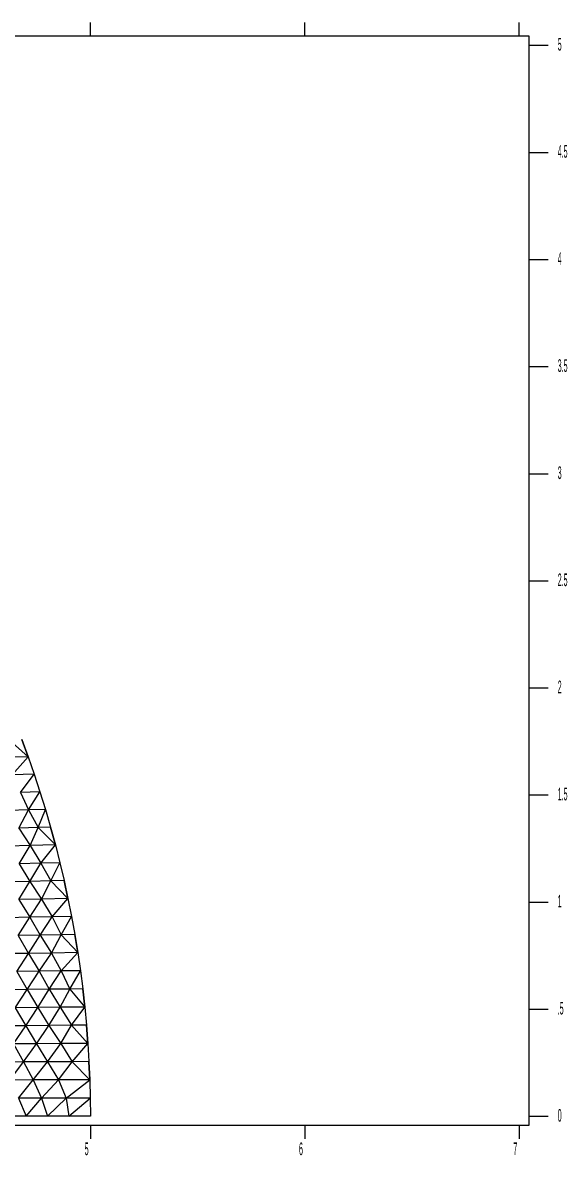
# Model space of a CAD drawing. Extents: x 0.18 to 10.15, y 0.05 to 7.38.
# Drawn here: x 6.81 to 10.15, y 0.21 to 7.19 of the extents above; entities that cross this region are included whole.
import ezdxf

# ---------------------------------------------------------------- set-up
doc = ezdxf.new("R2010")
doc.units = 0
doc.layers.add('1', color=7, linetype='CONTINUOUS')

msp = doc.modelspace()

# ---------------------------------------------------------------- linework, layer by layer
at = {"layer": '1', "color": 5}
for p, q in [((7.225744, 7.102942), (7.225744, 7.186766)), ((8.544724, 7.102942), (8.544724, 7.186766)), ((9.863707, 7.102942), (9.863707, 7.186766)), ((9.926471, 7.102942), (0.573529, 7.102942)), ((9.926471, 0.397059), (9.926471, 7.102942)), ((9.926471, 7.047453), (10.043383, 7.047453)), ((9.926471, 6.387963), (10.043383, 6.387963)), ((9.926471, 5.728472), (10.043383, 5.728472)), ((9.926471, 5.068982), (10.043383, 5.068982)), ((9.926471, 4.409491), (10.043383, 4.409491)), ((9.926471, 3.75), (10.043383, 3.75)), ((9.926471, 3.09051), (10.043383, 3.09051)), ((6.804029, 2.772998), (6.843232, 2.665901)), ((6.843232, 2.665901), (6.880525, 2.5583)), ((6.880525, 2.5583), (6.915906, 2.450219)), ((6.915906, 2.450219), (6.949377, 2.341687)), ((9.926471, 2.431019), (10.043383, 2.431019)), ((6.949377, 2.341687), (6.980935, 2.23273)), ((6.980935, 2.23273), (7.01058, 2.123375)), ((7.01058, 2.123375), (7.038314, 2.013647)), ((7.038314, 2.013647), (7.064134, 1.903574)), ((7.064134, 1.903574), (7.088042, 1.793179)), ((7.088042, 1.793179), (7.110036, 1.682489)), ((9.926471, 1.771528), (10.043383, 1.771528)), ((7.110036, 1.682489), (7.130119, 1.57153)), ((7.130119, 1.57153), (7.148289, 1.460325)), ((7.148289, 1.460325), (7.164545, 1.348901)), ((7.164545, 1.348901), (7.178889, 1.237282)), ((7.178889, 1.237282), (7.19132, 1.125493)), ((7.19132, 1.125493), (7.201838, 1.013557)), ((9.926471, 1.112038), (10.043383, 1.112038)), ((7.201838, 1.013557), (7.210444, 0.901501)), ((7.210444, 0.901501), (7.217138, 0.789347)), ((7.217138, 0.789347), (7.221919, 0.677121)), ((7.221919, 0.677121), (7.224787, 0.564846)), ((7.224787, 0.564846), (7.225743, 0.452547)), ((6.830049, 0.452547), (6.698151, 0.452547)), ((6.961947, 0.452547), (6.830049, 0.452547)), ((7.093844, 0.452547), (6.961947, 0.452547)), ((7.225743, 0.452547), (7.093844, 0.452547)), ((9.926471, 0.452547), (10.043383, 0.452547)), ((0.573529, 0.397059), (9.926471, 0.397059)), ((7.225744, 0.397059), (7.225744, 0.313235)), ((8.544724, 0.397059), (8.544724, 0.313235)), ((9.863707, 0.397059), (9.863707, 0.313235))]:
    msp.add_line(p, q, dxfattribs=at)
at = {"layer": '1', "color": 253}
for p, q in [((6.725334, 2.770542), (6.843232, 2.665901)), ((6.843232, 2.665901), (6.804029, 2.772998)), ((6.843232, 2.665901), (6.677859, 2.661155)), ((6.745576, 2.554469), (6.843232, 2.665901)), ((6.843232, 2.665901), (6.880525, 2.5583)), ((6.880525, 2.5583), (6.745576, 2.554469)), ((6.796844, 2.446873), (6.880525, 2.5583)), ((6.880525, 2.5583), (6.915906, 2.450219)), ((6.915906, 2.450219), (6.796844, 2.446873)), ((6.796844, 2.446873), (6.846135, 2.338821)), ((6.846135, 2.338821), (6.915906, 2.450219)), ((6.915906, 2.450219), (6.949377, 2.341687)), ((6.846135, 2.338821), (6.725061, 2.335807)), ((6.785079, 2.227703), (6.846135, 2.338821)), ((6.949377, 2.341687), (6.846135, 2.338821)), ((6.846135, 2.338821), (6.904544, 2.230639)), ((6.904544, 2.230639), (6.949377, 2.341687)), ((6.949377, 2.341687), (6.980935, 2.23273)), ((6.980935, 2.23273), (6.904544, 2.230639)), ((7.01058, 2.123375), (6.980935, 2.23273)), ((6.904544, 2.230639), (6.785079, 2.227703)), ((6.785079, 2.227703), (6.855162, 2.119516)), ((6.855162, 2.119516), (6.904544, 2.230639)), ((6.904544, 2.230639), (7.01058, 2.123375)), ((6.855162, 2.119516), (6.721797, 2.116558)), ((6.787744, 2.007956), (6.855162, 2.119516)), ((7.01058, 2.123375), (6.855162, 2.119516)), ((6.855162, 2.119516), (6.92123, 2.010865)), ((6.92123, 2.010865), (7.01058, 2.123375)), ((7.01058, 2.123375), (7.038314, 2.013647)), ((6.92123, 2.010865), (6.787744, 2.007956)), ((6.787744, 2.007956), (6.853757, 1.899011)), ((6.853757, 1.899011), (6.92123, 2.010865)), ((7.038314, 2.013647), (6.92123, 2.010865)), ((6.92123, 2.010865), (6.98182, 1.901688)), ((6.98182, 1.901688), (7.038314, 2.013647)), ((7.038314, 2.013647), (7.064134, 1.903574)), ((6.853757, 1.899011), (6.719893, 1.896446)), ((6.786415, 1.787263), (6.853757, 1.899011)), ((6.98182, 1.901688), (6.853757, 1.899011)), ((6.853757, 1.899011), (6.925444, 1.78985)), ((6.925444, 1.78985), (6.98182, 1.901688)), ((7.064134, 1.903574), (6.98182, 1.901688)), ((6.98182, 1.901688), (7.088042, 1.793179)), ((7.088042, 1.793179), (7.064134, 1.903574)), ((6.925444, 1.78985), (6.786415, 1.787263)), ((6.786415, 1.787263), (6.85262, 1.67776)), ((6.85262, 1.67776), (6.925444, 1.78985)), ((7.088042, 1.793179), (6.925444, 1.78985)), ((6.925444, 1.78985), (6.990012, 1.680202)), ((6.990012, 1.680202), (7.088042, 1.793179)), ((7.088042, 1.793179), (7.110036, 1.682489)), ((6.85262, 1.67776), (6.715957, 1.675539)), ((6.780854, 1.565807), (6.85262, 1.67776)), ((6.990012, 1.680202), (6.85262, 1.67776)), ((6.85262, 1.67776), (6.917036, 1.567897)), ((6.917036, 1.567897), (6.990012, 1.680202)), ((7.110036, 1.682489), (6.990012, 1.680202)), ((6.990012, 1.680202), (7.046892, 1.570039)), ((7.046892, 1.570039), (7.110036, 1.682489)), ((7.110036, 1.682489), (7.130119, 1.57153)), ((6.917036, 1.567897), (6.780854, 1.565807)), ((6.780854, 1.565807), (6.845974, 1.455783)), ((6.845974, 1.455783), (6.917036, 1.567897)), ((7.046892, 1.570039), (6.917036, 1.567897)), ((6.917036, 1.567897), (6.985864, 1.457792)), ((6.985864, 1.457792), (7.046892, 1.570039)), ((7.130119, 1.57153), (7.046892, 1.570039)), ((7.046892, 1.570039), (7.148289, 1.460325)), ((7.148289, 1.460325), (7.130119, 1.57153)), ((6.845974, 1.455783), (6.708894, 1.453973)), ((6.772997, 1.343778), (6.845974, 1.455783)), ((6.985864, 1.457792), (6.845974, 1.455783)), ((6.845974, 1.455783), (6.910201, 1.345451)), ((6.910201, 1.345451), (6.985864, 1.457792)), ((7.148289, 1.460325), (6.985864, 1.457792)), ((6.985864, 1.457792), (7.04679, 1.347256)), ((7.04679, 1.347256), (7.148289, 1.460325)), ((7.148289, 1.460325), (7.164545, 1.348901)), ((6.910201, 1.345451), (6.772997, 1.343778)), ((6.772997, 1.343778), (6.836913, 1.233305)), ((6.836913, 1.233305), (6.910201, 1.345451)), ((7.04679, 1.347256), (6.910201, 1.345451)), ((6.910201, 1.345451), (6.972669, 1.234793)), ((6.972669, 1.234793), (7.04679, 1.347256)), ((7.164545, 1.348901), (7.04679, 1.347256)), ((7.04679, 1.347256), (7.099172, 1.236272)), ((7.099172, 1.236272), (7.164545, 1.348901)), ((7.164545, 1.348901), (7.178889, 1.237282)), ((6.836913, 1.233305), (6.699776, 1.231912)), ((6.763711, 1.121327), (6.836913, 1.233305)), ((6.972669, 1.234793), (6.836913, 1.233305)), ((6.836913, 1.233305), (6.902123, 1.122569)), ((6.902123, 1.122569), (6.972669, 1.234793)), ((7.099172, 1.236272), (6.972669, 1.234793)), ((6.972669, 1.234793), (7.040817, 1.123908)), ((7.040817, 1.123908), (7.099172, 1.236272)), ((7.178889, 1.237282), (7.099172, 1.236272)), ((7.099172, 1.236272), (7.19132, 1.125493)), ((7.19132, 1.125493), (7.178889, 1.237282)), ((6.902123, 1.122569), (6.763711, 1.121327)), ((6.763711, 1.121327), (6.828656, 1.010499)), ((6.828656, 1.010499), (6.902123, 1.122569)), ((7.040817, 1.123908), (6.902123, 1.122569)), ((6.902123, 1.122569), (6.969974, 1.011584)), ((6.969974, 1.011584), (7.040817, 1.123908)), ((7.19132, 1.125493), (7.040817, 1.123908)), ((7.040817, 1.123908), (7.109648, 1.012734)), ((7.109648, 1.012734), (7.19132, 1.125493)), ((7.19132, 1.125493), (7.201838, 1.013557)), ((6.828656, 1.010499), (6.688931, 1.009497)), ((6.752094, 0.898584), (6.828656, 1.010499)), ((6.969974, 1.011584), (6.828656, 1.010499)), ((6.828656, 1.010499), (6.895103, 0.89943)), ((6.895103, 0.89943), (6.969974, 1.011584)), ((7.109648, 1.012734), (6.969974, 1.011584)), ((6.969974, 1.011584), (7.043493, 0.900365)), ((7.043493, 0.900365), (7.109648, 1.012734)), ((7.201838, 1.013557), (7.109648, 1.012734)), ((7.109648, 1.012734), (7.210444, 0.901501)), ((7.210444, 0.901501), (7.201838, 1.013557)), ((6.895103, 0.89943), (6.752094, 0.898584)), ((6.752094, 0.898584), (6.814597, 0.787439)), ((6.814597, 0.787439), (6.895103, 0.89943)), ((7.043493, 0.900365), (6.895103, 0.89943)), ((6.895103, 0.89943), (6.961806, 0.788109)), ((6.961806, 0.788109), (7.043493, 0.900365)), ((7.210444, 0.901501), (7.043493, 0.900365)), ((7.043493, 0.900365), (7.113984, 0.78883)), ((7.113984, 0.78883), (7.210444, 0.901501)), ((7.210444, 0.901501), (7.217138, 0.789347)), ((6.814597, 0.787439), (6.672896, 0.786828)), ((6.731128, 0.675625), (6.814597, 0.787439)), ((6.961806, 0.788109), (6.814597, 0.787439)), ((6.814597, 0.787439), (6.874552, 0.676056)), ((6.874552, 0.676056), (6.961806, 0.788109)), ((7.113984, 0.78883), (6.961806, 0.788109)), ((6.961806, 0.788109), (7.029105, 0.676535)), ((7.029105, 0.676535), (7.113984, 0.78883)), ((7.217138, 0.789347), (7.113984, 0.78883)), ((7.113984, 0.78883), (7.221919, 0.677121)), ((7.221919, 0.677121), (7.217138, 0.789347)), ((6.874552, 0.676056), (6.731128, 0.675625)), ((6.784589, 0.564199), (6.874552, 0.676056)), ((7.029105, 0.676535), (6.874552, 0.676056)), ((6.874552, 0.676056), (6.926087, 0.564426)), ((6.926087, 0.564426), (7.029105, 0.676535)), ((7.221919, 0.677121), (7.029105, 0.676535)), ((7.029105, 0.676535), (7.076282, 0.56467)), ((7.076282, 0.56467), (7.221919, 0.677121)), ((7.221919, 0.677121), (7.224787, 0.564846)), ((6.926087, 0.564426), (6.784589, 0.564199)), ((6.784589, 0.564199), (6.830049, 0.452547)), ((6.830049, 0.452547), (6.926087, 0.564426)), ((7.076282, 0.56467), (6.926087, 0.564426)), ((6.926087, 0.564426), (6.961947, 0.452547)), ((6.961947, 0.452547), (7.076282, 0.56467)), ((7.224787, 0.564846), (7.076282, 0.56467)), ((7.076282, 0.56467), (7.093844, 0.452547)), ((7.093844, 0.452547), (7.224787, 0.564846)), ((7.224787, 0.564846), (7.225743, 0.452547)), ((7.225743, 0.452547), (3.2688, 0.452547))]:
    msp.add_line(p, q, dxfattribs=at)

# ---------------------------------------------------------------- texts
at = {"layer": '1', "color": 5, "width": 0.333333}
for s, p in [('5', (10.101838, 7.014453)), ('4.5', (10.101838, 6.354963)), ('4', (10.101838, 5.695472)), ('3.5', (10.101838, 5.035981)), ('3', (10.101838, 4.376491)), ('2.5', (10.101838, 3.717)), ('2', (10.101838, 3.05751)), ('1.5', (10.101838, 2.398019)), ('1', (10.101838, 1.738528)), ('.5', (10.101838, 1.079038)), ('0', (10.101838, 0.419547)), ('5', (7.190744, 0.213176)), ('6', (8.509725, 0.213176)), ('7', (9.828707, 0.213176))]:
    msp.add_text(s, height=0.078, dxfattribs=at).set_placement(p)

doc.saveas('drawing.dxf')
